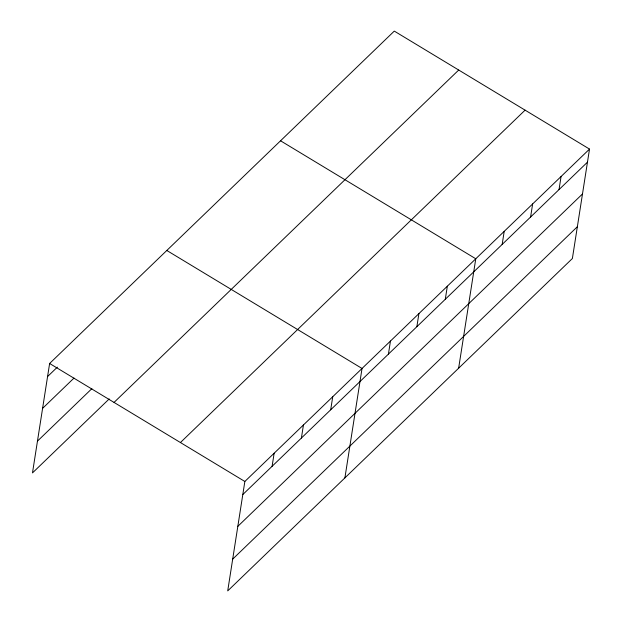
<?xml version="1.0" encoding="UTF-8"?>
<svg xmlns="http://www.w3.org/2000/svg" width="622" height="622" viewBox="0 0 622 622"><rect width="100%" height="100%" fill="white"/><g stroke="black" fill="none" stroke-linecap="round" stroke-linejoin="round"><path stroke-width="0.93" d="M589.516 149.086L244.85 481.475L227.714 590.9L572.38 258.511L589.516 149.086L394.286 31.1L49.62 363.489L32.484 472.914L109.215 398.92M272.102 466.306L274.147 453.22M301.398 438.051L303.443 424.966M330.694 409.797L332.739 396.719M344.899 477.89L362.035 368.465L166.805 250.472M388.423 354.12L390.468 341.043M416.857 326.698L418.909 313.62M445.29 299.275L447.342 286.198M458.639 368.201L475.776 258.775L280.545 140.79M502.164 244.438L504.209 231.353M530.597 217.016L532.642 203.93M559.03 189.593L561.075 176.508M47.575 376.567L57.341 367.151M42.591 408.359L73.987 378.09M37.468 441.115L91.869 388.649M114.051 402.418L458.709 70.037M180.427 442.537L525.085 110.148M242.805 494.552L587.463 162.171M237.822 526.352L582.487 193.963M232.698 559.108L577.356 226.719M49.62 363.489L244.85 481.475"/></g></svg>
